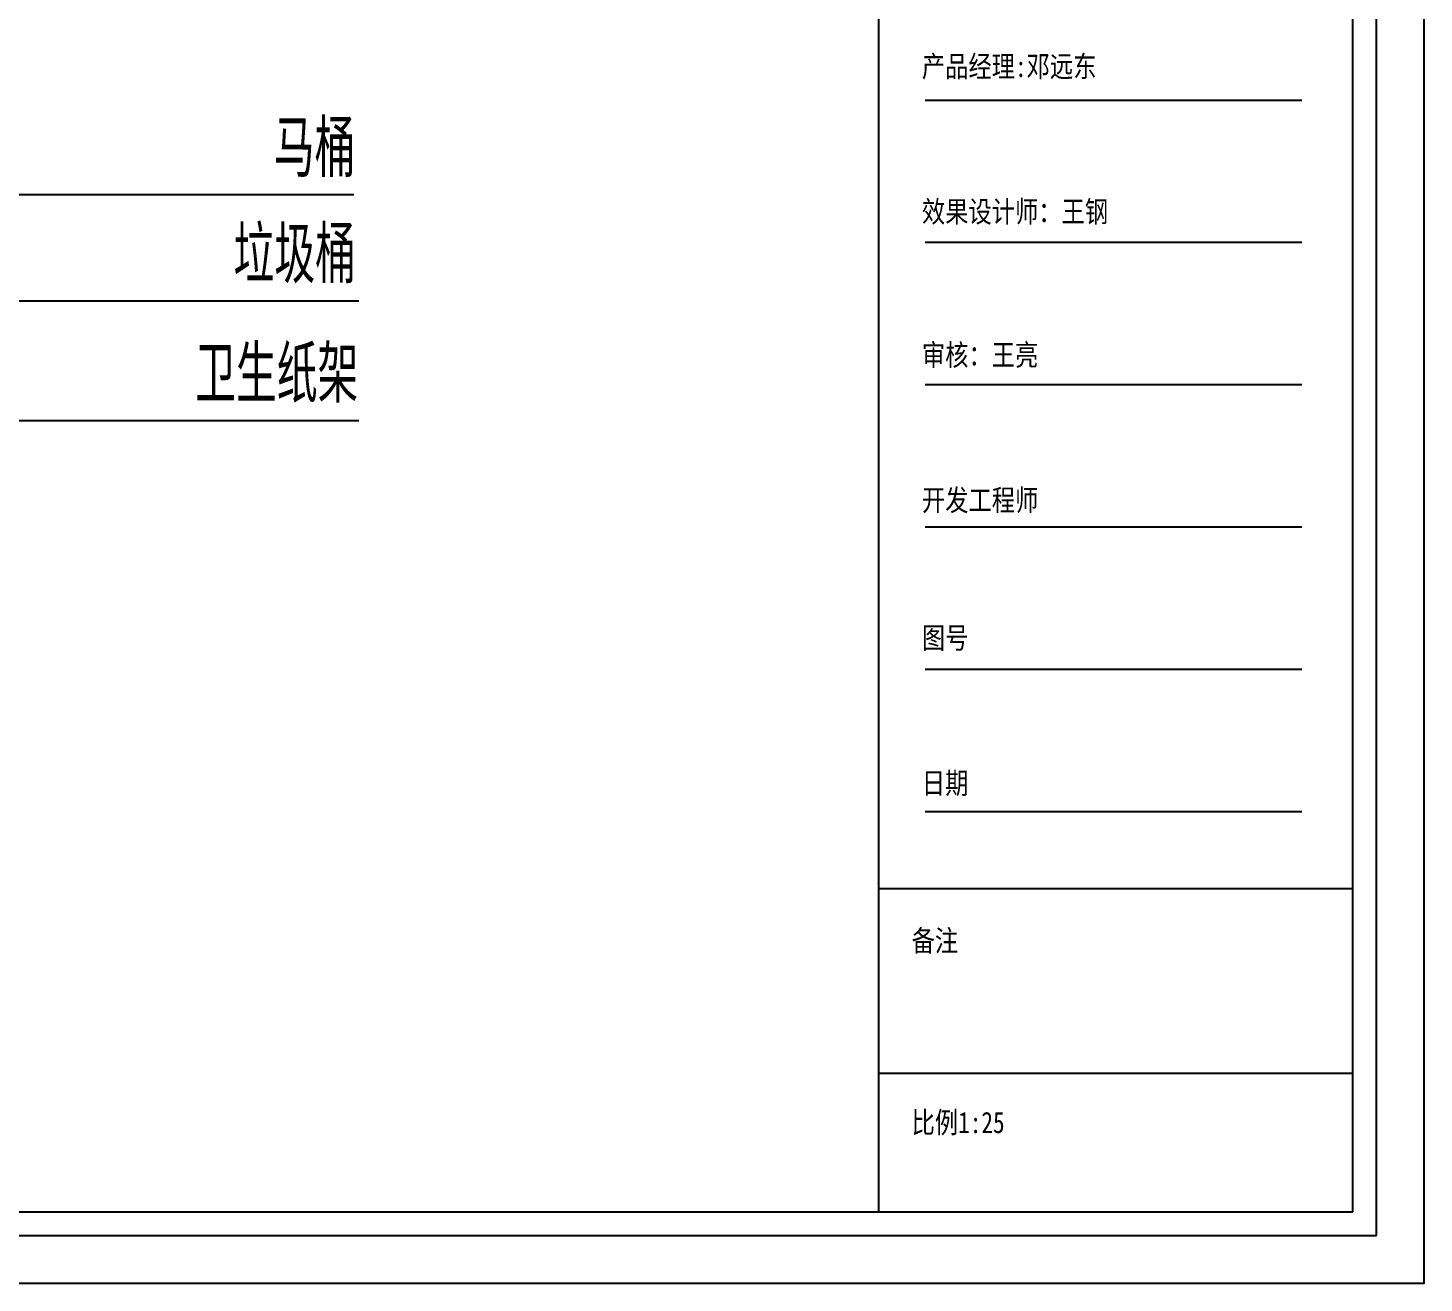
# Model space of a CAD drawing. Extents: x 23971 to 232415, y -48119 to 67869.
# Drawn here: x 195736 to 198729, y 9459 to 12149 of the extents above; entities that cross this region are included whole.
import ezdxf

# ---------------------------------------------------------------- set-up
doc = ezdxf.new("R2010")
doc.units = 0
doc.header["$LTSCALE"] = 1000
doc.header["$MEASUREMENT"] = 0
doc.layers.add('PUB_DIM', color=3, linetype='Continuous')
doc.layers.add('PUB_TEXT', color=7, linetype='Continuous')
doc.styles.add('_TCH_DIM', font='SIMPLEX', dxfattribs={"bigfont": 'GBCBIG'})
doc.styles.get("Standard").update_dxf_attribs({"font": 'gbenor.shx', "bigfont": 'gbcbig.shx'})
doc.styles.add('WJ', font='', dxfattribs={"width": 0.8, "height": 135})
doc.styles.get('WJ').set_extended_font_data('FangSong_GB2312')
doc.dimstyles.new('ISO-25', dxfattribs={"dimtxt": 2.5, "dimasz": 2.5, "dimexe": 1.25, "dimexo": 0.625, "dimtad": 1, "dimtxsty": 'Standard', "dimcen": 2.5, "dimadec": 0, "dimazin": 0, "dimtfac": 1, "dimtmove": 0, "dimatfit": 3, "dimfxl": 1, "dimarcsym": 0})

# ---------------------------------------------------------------- blocks, each defined once
blk = doc.blocks.new('25kuang')
at = {"color": 251}
for p, q in [((-180171.9, 28537.2), (-180171.9, 33583.9)), ((-187379, 28537.2), (-180171.9, 28537.2))]:
    blk.add_line(p, q, dxfattribs=at)
for p, q in [((-181239.2, 28588), (-181239.2, 33533)), ((-180222.7, 28588), (-180222.7, 33533)), ((-181140.2, 30971.6), (-180332.3, 30971.6)), ((-181140.2, 30666.7), (-180332.3, 30666.7)), ((-181140.2, 30361.7), (-180332.3, 30361.7)), ((-181140.2, 30056.7), (-180332.3, 30056.7)), ((-181140.2, 29751.8), (-180332.3, 29751.8)), ((-181140.2, 29446.8), (-180332.3, 29446.8)), ((-181239.2, 29281.3), (-180222.7, 29281.3)), ((-181239.2, 28885.7), (-180222.7, 28885.7)), ((-187328.2, 28588), (-180222.7, 28588))]:
    blk.add_line(p, q)
blk.add_lwpolyline([(-187495.2, 28435.5), (-180070.2, 28435.5), (-180070.2, 33685.5), (-187495.2, 33685.5)], close=True)
at = {"attachment_point": 1, "style": 'WJ'}
for s, insert, char_height, width in [('{\\fSimSun|b0|i0|c134|p2;产品经理:邓远东}', (-181146.9, 31066.7), 45.744, 556.486), ('{\\fSimSun|b0|i0|c134|p2;效果设计师：王钢}', (-181146.9, 30755.4), 45.744, 571.705), ('{\\fSimSun|b0|i0|c134|p2;审核：王亮}', (-181146.9, 30448.1), 45.744, 273.627), ('{\\fSimSun|b0|i0|c134|p2;开发工程师}', (-181146.9, 30136.8), 45.744, 273.627), ('图号', (-181146.9, 29841.5), 45.74, 273.627), ('日期', (-181146.9, 29530.2), 45.74, 273.627), ('{\\fSimSun|b0|i0|c134|p2;备注}', (-181168.9, 29192.3), 45.744, 364.678), ('{\\fSimSun|b0|i0|c134|p2;比例1:25}', (-181168.9, 28802.7), 45.744, 364.678)]:
    blk.add_mtext(s, dxfattribs=dict(at, insert=insert, char_height=char_height, width=width))

msp = doc.modelspace()

# ---------------------------------------------------------------- block references
at = {"color": 146}
msp.add_blockref('25kuang', (378799.2, -18977), dxfattribs=at)

# ---------------------------------------------------------------- texts
at = {"layer": 'PUB_TEXT', "style": '_TCH_DIM'}
for s, p in [('马桶', (196262.8, 11829.8)), ('垃圾桶', (196176.4, 11602)), ('卫生纸架', (196094.1, 11345.7))]:
    msp.add_text(s, height=121.53, dxfattribs=at).set_placement(p)

# ---------------------------------------------------------------- leaders
at = {"layer": 'PUB_DIM'}
for points in [[(195107.5, 11792), (196434.5, 11792)], [(194817, 11564.2), (196445.3, 11564.2)], [(195422.9, 11307.9), (196445.3, 11307.9)]]:
    msp.add_leader(points, dimstyle='ISO-25', override={"dimscale": 0, "dimasz": 120, "dimtad": 0, "dimldrblk": 'DotSmall', "dimfxl": 100, "dimfxlon": 1, "dimarcsym": 1}, dxfattribs=at)

doc.saveas('drawing.dxf')
